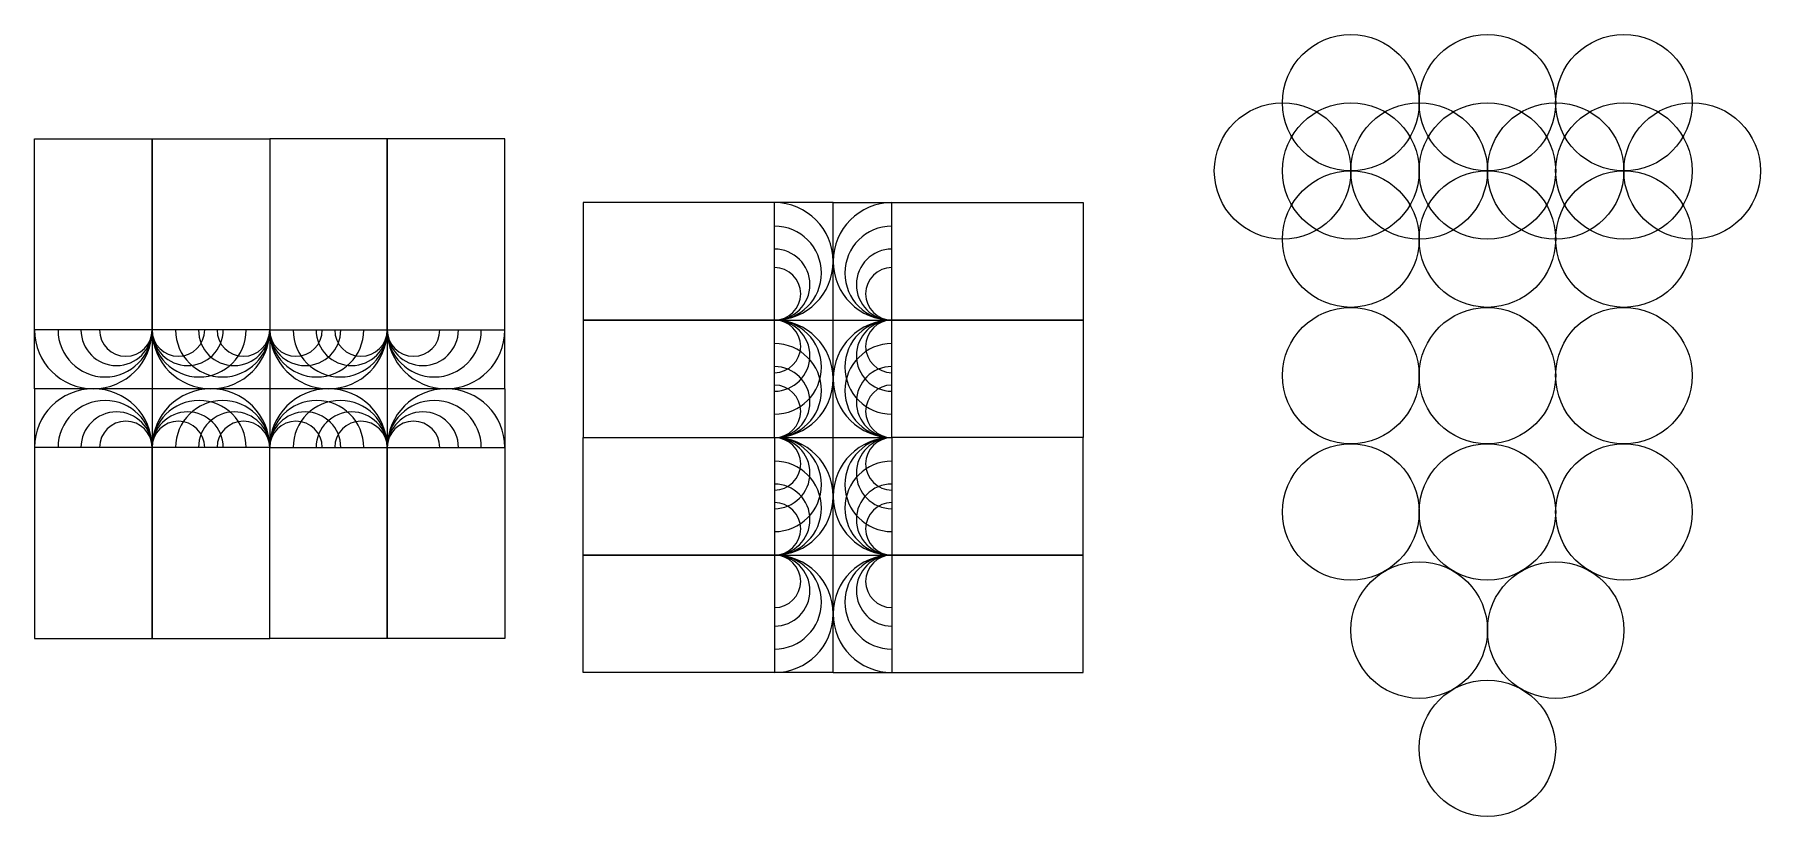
# Model space of a CAD drawing. Extents: x 3198 to 295168, y -23900 to 108498.
import ezdxf

# ---------------------------------------------------------------- set-up
doc = ezdxf.new("R2010")
doc.units = 0
doc.header["$LTSCALE"] = 1000
doc.header["$MEASUREMENT"] = 0
doc.layers.add('AXIS', color=3, linetype='Continuous')

msp = doc.modelspace()

# ---------------------------------------------------------------- linework, layer by layer
at = {"layer": 'AXIS'}
for p, q in [((3198, 90807), (23089, 90807)), ((3198, 58468), (3198, 90807)), ((23089, 90807), (42979, 90807)), ((23089, 58468), (23089, 90807)), ((23089, 90807), (23089, 58468)), ((42979, 90807), (42979, 58468)), ((62869, 90807), (42979, 90807)), ((42979, 90807), (42979, 58468)), ((62869, 58468), (62869, 90807)), ((82759, 90807), (62869, 90807)), ((62869, 90807), (62869, 58468)), ((82759, 58468), (82759, 90807)), ((96016, 80029), (96016, 60138)), ((128355, 80029), (96016, 80029)), ((138300, 80029), (128355, 80029)), ((128355, 60138), (128355, 80029)), ((138300, 70084), (138300, 80029)), ((138300, 468), (138300, 80029)), ((138300, 80029), (148245, 80029)), ((138300, 468), (138300, 80029)), ((148245, 60138), (148245, 80029)), ((148245, 80029), (180585, 80029)), ((180585, 80029), (180585, 60138)), ((3198, 48523), (3198, 58468)), ((23089, 58468), (3198, 58468)), ((42979, 58468), (23089, 58468)), ((23089, 58468), (23089, 38578)), ((42979, 58468), (62869, 58468)), ((42979, 58468), (42979, 38578)), ((62869, 58468), (82759, 58468)), ((62869, 58468), (62869, 38578)), ((82759, 48523), (82759, 58468)), ((96016, 60138), (96016, 40248)), ((128355, 60138), (96016, 60138)), ((96016, 60138), (128355, 60138)), ((128355, 40248), (128355, 60138)), ((128355, 60138), (148245, 60138)), ((148245, 40248), (148245, 60138)), ((148245, 60138), (180585, 60138)), ((180585, 60138), (148245, 60138)), ((180585, 60138), (180585, 40248)), ((82759, 48523), (3198, 48523)), ((3198, 48523), (3198, 38578)), ((82759, 48523), (3198, 48523)), ((82759, 48523), (82759, 38578)), ((23089, 38578), (3198, 38578)), ((3198, 38578), (3198, 6239)), ((42979, 38578), (23089, 38578)), ((23089, 38578), (23089, 6239)), ((23089, 6239), (23089, 38578)), ((42979, 6239), (42979, 38578)), ((42979, 6239), (42979, 38578)), ((42979, 38578), (62869, 38578)), ((62869, 38578), (62869, 6239)), ((62869, 6239), (62869, 38578)), ((62869, 38578), (82759, 38578)), ((82759, 38578), (82759, 6239)), ((96016, 20358), (96016, 40248)), ((96016, 40248), (128355, 40248)), ((96016, 40248), (128355, 40248)), ((128355, 40248), (128355, 20358)), ((128355, 40248), (148245, 40248)), ((180585, 40248), (148245, 40248)), ((148245, 40248), (148245, 20358)), ((180585, 40248), (148245, 40248)), ((180585, 20358), (180585, 40248)), ((128355, 20358), (96016, 20358)), ((96016, 468), (96016, 20358)), ((96016, 20358), (128355, 20358)), ((128355, 20358), (128355, 468)), ((128355, 20358), (148245, 20358)), ((148245, 20358), (180585, 20358)), ((180585, 20358), (148245, 20358)), ((148245, 20358), (148245, 468)), ((180585, 468), (180585, 20358)), ((3198, 6239), (23089, 6239)), ((23089, 6239), (42979, 6239)), ((62869, 6239), (42979, 6239)), ((82759, 6239), (62869, 6239)), ((128355, 468), (96016, 468)), ((138300, 468), (128355, 468)), ((138300, 468), (148245, 468)), ((148245, 468), (180585, 468))]:
    msp.add_line(p, q, dxfattribs=at)
for centre in [(225875, 96949), (248973, 96949), (272070, 96949), (214326, 85400), (225875, 85400), (237424, 85400), (248973, 85400), (260522, 85400), (272070, 85400), (283619, 85400), (225875, 73851), (248973, 73851), (272070, 73851), (225875, 50753), (248973, 50753), (272070, 50753), (225875, 27656), (248973, 27656), (272070, 27656), (237424, 7652), (260522, 7652), (248973, -12351)]:
    msp.add_circle(centre, 11549, dxfattribs=at)
for centre, radius, start, end in [((128355, 70084), 9945, 270, 90), ((148245, 70084), 9945, 90, 270), ((128355, 68095), 7957, 270, 90), ((148245, 68095), 7957, 90, 270), ((128355, 66156), 6017, 270, 90), ((148245, 66156), 6017, 90, 270), ((128355, 64586), 4448, 270, 90), ((148245, 64586), 4448, 90, 270), ((13143, 58468), 9945, 180, 0), ((15132, 58468), 7957, 180, 0), ((17071, 58468), 6017, 180, 0), ((18641, 58468), 4448, 180, 0), ((27536, 58468), 4448, 180, 0), ((29106, 58468), 6017, 180, 0), ((31045, 58468), 7957, 180, 0), ((33034, 58468), 9945, 180, 0), ((35022, 58468), 7957, 180, 0), ((36961, 58468), 6017, 180, 0), ((38531, 58468), 4448, 180, 0), ((48996, 58468), 6017, 180, 0), ((50936, 58468), 7957, 180, 0), ((47426, 58468), 4448, 180, 0), ((52924, 58468), 9945, 180, 0), ((54912, 58468), 7957, 180, 0), ((56852, 58468), 6017, 180, 0), ((58421, 58468), 4448, 180, 0), ((67317, 58468), 4448, 180, 0), ((68887, 58468), 6017, 180, 0), ((70826, 58468), 7957, 180, 0), ((72814, 58468), 9945, 180, 0), ((128355, 55691), 4448, 270, 90), ((128355, 54121), 6017, 270, 90), ((128355, 52182), 7957, 270, 90), ((128355, 50193), 9945, 270, 90), ((148245, 50193), 9945, 90, 270), ((148245, 52182), 7957, 90, 270), ((148245, 54121), 6017, 90, 270), ((148245, 55691), 4448, 90, 270), ((128355, 48205), 7957, 270, 90), ((148245, 48205), 7957, 90, 270), ((128355, 46266), 6017, 270, 90), ((148245, 46266), 6017, 90, 270), ((13143, 38578), 9945, 0, 180), ((33034, 38578), 9945, 0, 180), ((52924, 38578), 9945, 0, 180), ((72814, 38578), 9945, 0, 180), ((128355, 44696), 4448, 270, 90), ((148245, 44696), 4448, 90, 270), ((15132, 38578), 7957, 0, 180), ((17071, 38578), 6017, 0, 180), ((31045, 38578), 7957, 0, 180), ((29106, 38578), 6017, 0, 180), ((35022, 38578), 7957, 0, 180), ((36961, 38578), 6017, 0, 180), ((50936, 38578), 7957, 0, 180), ((48996, 38578), 6017, 0, 180), ((54912, 38578), 7957, 0, 180), ((56852, 38578), 6017, 0, 180), ((70826, 38578), 7957, 0, 180), ((68887, 38578), 6017, 0, 180), ((18641, 38578), 4448, 0, 180), ((27536, 38578), 4448, 0, 180), ((38531, 38578), 4448, 0, 180), ((47426, 38578), 4448, 0, 180), ((58421, 38578), 4448, 0, 180), ((67317, 38578), 4448, 0, 180), ((128355, 34231), 6017, 270, 90), ((128355, 32291), 7957, 270, 90), ((128355, 35801), 4448, 270, 90), ((128355, 30303), 9945, 270, 90), ((148245, 30303), 9945, 90, 270), ((148245, 32291), 7957, 90, 270), ((148245, 34231), 6017, 90, 270), ((148245, 35801), 4448, 90, 270), ((128355, 28315), 7957, 270, 90), ((148245, 28315), 7957, 90, 270), ((128355, 26375), 6017, 270, 90), ((148245, 26375), 6017, 90, 270), ((128355, 24805), 4448, 270, 90), ((148245, 24805), 4448, 90, 270), ((128355, 15910), 4448, 270, 90), ((128355, 14340), 6017, 270, 90), ((128355, 12401), 7957, 270, 90), ((128355, 10413), 9945, 270, 90), ((148245, 10413), 9945, 90, 270), ((148245, 12401), 7957, 90, 270), ((148245, 14340), 6017, 90, 270), ((148245, 15910), 4448, 90, 270)]:
    msp.add_arc(centre, radius, start, end, dxfattribs=at)

doc.saveas('drawing.dxf')
